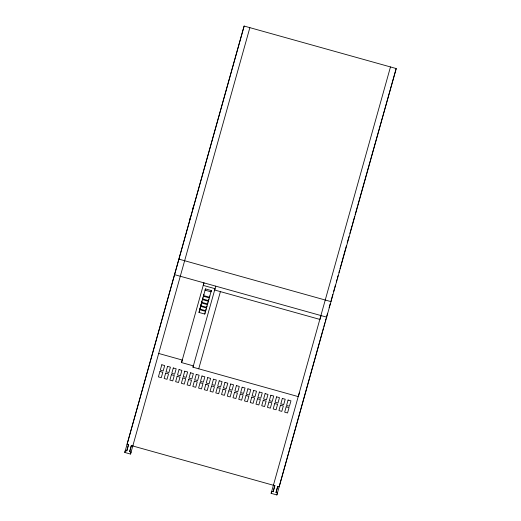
<?xml version="1.0" encoding="UTF-8"?>
<svg xmlns="http://www.w3.org/2000/svg" width="521" height="521" viewBox="0 0 521 521"><rect width="100%" height="100%" fill="white"/><g stroke="black" fill="none" stroke-linecap="round" stroke-linejoin="round"><path stroke-width="0.78" d="M201.086 304.401L199.953 309.077L205.691 310.679M200.898 305.072L199.764 309.748L205.502 311.356L206.042 309.415M131.396 445.396L129.657 451.635L131.097 452.039L130.524 454.058L124.786 452.456L244.128 26.05L396.214 68.544L279.145 486.868L277.713 486.471L276.006 492.527L277.446 492.931L276.872 494.95L271.135 493.348L273.532 484.771M244.128 26.05L127.059 444.374L128.492 444.771L126.792 450.834L125.353 450.431L124.786 452.456M126.792 450.834L128.531 444.595M130.524 454.058L132.92 445.481M249.865 27.652L132.796 445.976M193.356 365.872L181.549 362.577L182.259 360.044L158.794 353.485M202.031 301.034L201.49 302.975L207.391 304.622L207.938 302.681M202.982 297.667L202.435 299.608L208.341 301.255L208.882 299.315M203.926 294.3L203.385 296.241L209.286 297.888L209.826 295.948M205.443 288.914L205.085 290.177L210.992 291.832L211.344 290.562L205.443 288.914L200.735 305.664L206.635 307.312M211.344 290.562L204.746 314.046L199.002 312.444L199.361 311.174M204.746 314.046L205.098 312.782M206.987 306.048L206.446 307.989L200.546 306.341M299.406 392.775L298.331 396.637L192.985 367.201L193.415 365.657M215.759 286.159L214.678 290.021L320.024 319.458L321.125 315.511M390.476 66.942L273.408 485.266M271.135 493.348L271.702 491.329L273.141 491.726L274.88 485.487M276.006 492.527L277.745 486.288M276.872 494.95L319.295 342.948M319.731 341.379L322.349 331.994M322.786 330.431L323.443 328.087M323.88 326.517L324.967 322.61M325.404 321.047L326.061 318.696M326.498 317.133L327.585 313.219M329.116 307.748L330.203 303.834M331.076 300.708L332.821 294.45M333.694 291.317L334.352 288.973M334.788 287.41L335.439 285.065M336.312 281.933L336.97 279.588M337.406 278.025L338.057 275.674M338.93 272.548L339.588 270.204M340.024 268.634L341.112 264.727M341.548 263.164L342.206 260.813M342.558 259.484L346.354 245.951M192.646 209.188L193.213 207.169M189.82 219.321L190.386 217.303M129.657 451.635L131.364 445.579L274.841 485.67L273.141 491.726M181.549 362.577L203.952 282.857L203.249 285.397L215.049 288.693L192.985 367.201M199.002 312.444L200.116 308.484M198.722 368.803L220.422 291.623M347.227 242.825L348.985 236.573M349.865 233.447L352.059 225.632M352.496 224.069L354.697 216.254M355.133 214.691L357.328 206.876M357.771 205.313L396.214 68.544M179.094 259.178L331.18 301.679M174.75 274.704L326.836 317.198M203.574 295.563L209.475 297.217M202.623 298.93L208.53 300.584M201.679 302.297L207.579 303.945M159.921 371.499L158.41 376.885L161.276 377.686L162.793 372.3L159.921 371.499M161.816 364.765L160.299 370.151L163.171 370.952L164.682 365.566L161.816 364.765M165.665 373.101L164.148 378.487L167.02 379.288L168.53 373.902L165.665 373.101M167.554 366.367L166.043 371.753L168.908 372.554L170.426 367.168L167.554 366.367M171.402 374.703L169.885 380.089L172.757 380.89L174.268 375.504L171.402 374.703M173.291 367.969L171.78 373.355L174.652 374.163L176.163 368.77L173.291 367.969M177.14 376.305L175.629 381.698L178.495 382.499L180.012 377.113L177.14 376.305M179.035 369.578L177.518 374.964L180.39 375.765L181.901 370.379L179.035 369.578M182.878 377.914L181.367 383.3L184.232 384.101L185.75 378.715L182.878 377.914M184.773 371.18L183.255 376.566L186.127 377.367L187.638 371.981L184.773 371.18M188.622 379.516L187.104 384.902L189.976 385.703L191.487 380.317L188.622 379.516M190.51 372.782L188.999 378.168L191.865 378.969L193.382 373.583L190.51 372.782M194.359 381.118L192.842 386.504L195.714 387.305L197.225 381.919L194.359 381.118M196.248 374.384L194.737 379.77L197.609 380.577L199.12 375.185L196.248 374.384M200.097 382.72L198.586 388.112L201.451 388.913L202.969 383.528L200.097 382.72M201.992 375.993L200.474 381.379L203.346 382.18L204.857 376.794L201.992 375.993M205.834 384.329L204.323 389.715L207.189 390.516L208.706 385.13L205.834 384.329M207.729 377.595L206.212 382.981L209.084 383.782L210.601 378.396L207.729 377.595M211.578 385.931L210.061 391.317L212.933 392.118L214.444 386.732L211.578 385.931M213.467 379.197L211.956 384.583L214.821 385.384L216.339 379.998L213.467 379.197M217.316 387.533L215.798 392.919L218.67 393.72L220.181 388.334L217.316 387.533M219.204 380.799L217.693 386.185L220.565 386.992L222.076 381.6L219.204 380.799M223.053 389.135L221.542 394.521L224.408 395.328L225.925 389.942L223.053 389.135M224.948 382.407L223.431 387.793L226.303 388.594L227.814 383.209L224.948 382.407M228.791 390.743L227.28 396.129L230.145 396.93L231.663 391.545L228.791 390.743M230.686 384.01L229.168 389.395L232.04 390.196L233.558 384.811L230.686 384.01M234.535 392.346L233.017 397.731L235.889 398.532L237.4 393.147L234.535 392.346M236.423 385.612L234.912 390.997L237.778 391.799L239.295 386.413L236.423 385.612M240.272 393.948L238.755 399.333L241.627 400.135L243.138 394.749L240.272 393.948M242.161 387.214L240.65 392.6L243.522 393.401L245.033 388.015L242.161 387.214M246.01 395.55L244.499 400.936L247.364 401.743L248.882 396.357L246.01 395.55M247.905 388.822L246.387 394.208L249.259 395.009L250.77 389.623L247.905 388.822M251.747 397.158L250.236 402.544L253.102 403.345L254.619 397.959L251.747 397.158M253.642 390.424L252.125 395.81L254.997 396.611L256.514 391.225L253.642 390.424M257.491 398.76L255.974 404.146L258.846 404.947L260.357 399.561L257.491 398.76M259.38 392.026L257.869 397.412L260.734 398.213L262.252 392.827L259.38 392.026M263.229 400.362L261.711 405.748L264.583 406.549L266.094 401.163L263.229 400.362M265.117 393.629L263.606 399.014L266.478 399.815L267.989 394.43L265.117 393.629M268.966 401.965L267.455 407.35L270.321 408.158L271.838 402.766L268.966 401.965M270.861 395.237L269.344 400.623L272.216 401.424L273.727 396.038L270.861 395.237M274.704 403.573L273.193 408.959L276.058 409.76L277.576 404.374L274.704 403.573M276.599 396.839L275.081 402.225L277.954 403.026L279.471 397.64L276.599 396.839M280.448 405.175L278.93 410.561L281.802 411.362L283.313 405.976L280.448 405.175M282.336 398.441L280.826 403.827L283.691 404.628L285.208 399.242L282.336 398.441M286.185 406.777L284.668 412.163L287.54 412.964L289.051 407.578L286.185 406.777M288.074 400.043L286.563 405.429L289.435 406.23L290.946 400.844L288.074 400.043"/></g></svg>
